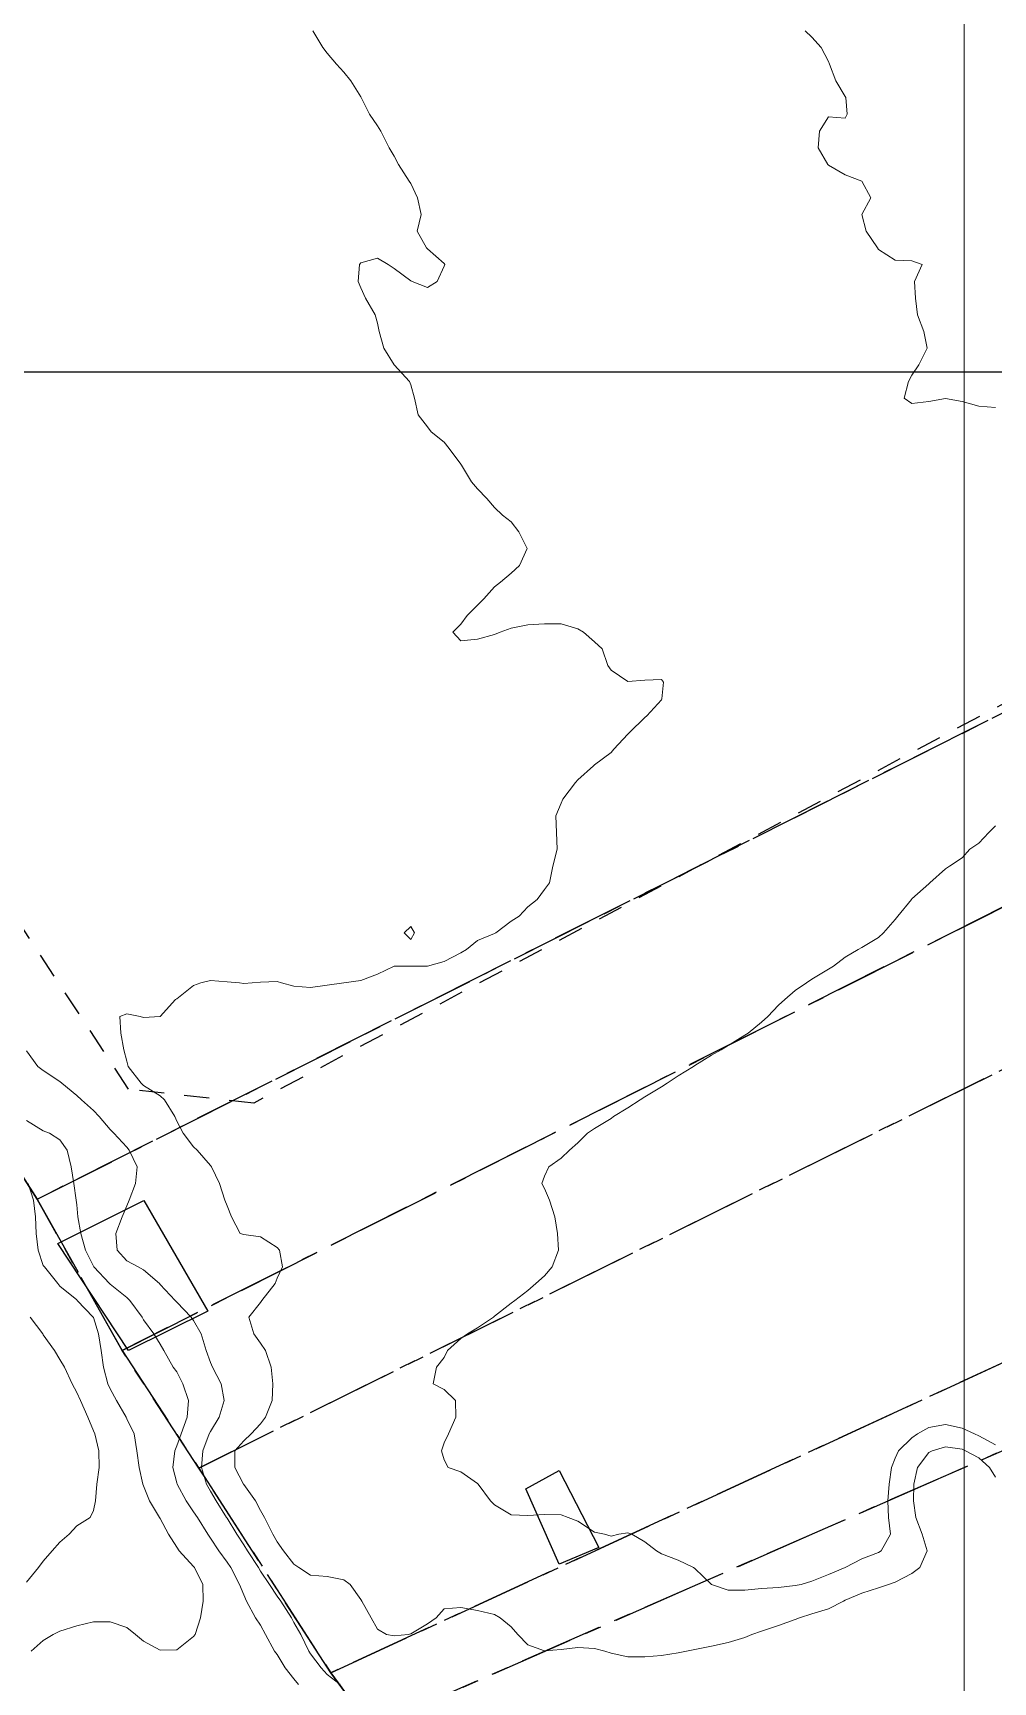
# Model space of a CAD drawing. Header units: centimetres. Extents: x 0 to 642158, y -847 to 649707.
# Drawn here: x 617138.94 to 617167.67, y 621422.33 to 621471.68 of the extents above; entities that cross this region are included whole.
import ezdxf

# ---------------------------------------------------------------- set-up
doc = ezdxf.new("R2010")
doc.units = ezdxf.units.CM
doc.header["$MEASUREMENT"] = 0
doc.linetypes.add('CENTERX2', pattern=[4, 2.5, -0.5, 0.5, -0.5])
doc.linetypes.add('JIS_02_0.7', pattern=[1.35, 0.75, -0.6])
for name, color, linetype, lineweight in [('MEV_grille', 254, 'Continuous', 9), ('WAL_parcellaire agricole', 7, 'JIS_02_0.7', 25), ('WAL_topographie 0.5', 253, 'Continuous', 20)]:
    doc.layers.add(name, color=color, linetype=linetype, lineweight=lineweight)
doc.layers.add('SPW_batiments', color=7, linetype='Continuous')
doc.layers.add('SPW_parcellaire cadastral', color=7, linetype='CENTERX2', lineweight=25, true_color=0xff0542)
picture_1 = doc.add_image_def('image2.png', size_in_pixel=(6614, 11023))

# ---------------------------------------------------------------- blocks, each defined once
blk = doc.blocks.new('*U112')
at = {"layer": 'MEV_grille', "transparency": 33554687}
blk.add_lwpolyline([(0, 1825.476), (0, -1825.476)], dxfattribs=at)
blk = doc.blocks.new('*U113')
at = {"layer": 'MEV_grille', "color": 0, "linetype": 'ByBlock', "lineweight": -2, "transparency": 16777216}
blk.add_blockref('*U112', (1800, 0), dxfattribs=at)

msp = doc.modelspace()

# ---------------------------------------------------------------- linework, layer by layer
at = {"layer": 'SPW_batiments'}
for points in [[(617144.172, 621433.422), (617141.805, 621432.254), (617139.688, 621435.454), (617142.255, 621436.737), (617144.172, 621433.422)], [(617155.873, 621426.356), (617154.689, 621425.856), (617153.689, 621428.106), (617154.689, 621428.656), (617155.873, 621426.356)]]:
    msp.add_lwpolyline(points, dxfattribs=at)
at = {"layer": 'SPW_parcellaire cadastral'}
for points in [[(617139.066, 621436.775), (617130.009, 621451.1), (617127.627, 621496.147), (617169.644, 621516.623), (617184.565, 621496.923), (617188.95, 621491.134), (617194.248, 621484.055), (617204.839, 621469.985), (617199.676, 621467.306), (617139.066, 621436.775)], [(617203.711, 621463.513), (617141.61, 621432.251), (617139.066, 621436.775), (617199.676, 621467.306), (617204.839, 621469.985), (617207.917, 621471.678), (617216.753, 621476.417), (617217.011, 621476.097), (617219.92, 621472.754), (617210.95, 621466.478), (617203.711, 621463.513)], [(617219.92, 621472.754), (617223.329, 621468.835), (617223.051, 621468.617), (617214.79, 621462.962), (617210.878, 621461.505), (617205.951, 621459.628), (617200.185, 621456.743), (617192.485, 621452.809), (617143.903, 621428.732), (617141.61, 621432.251), (617203.711, 621463.513), (617210.95, 621466.478), (617219.92, 621472.754)], [(617147.852, 621422.599), (617143.903, 621428.732), (617192.485, 621452.809), (617200.185, 621456.743), (617205.951, 621459.628), (617210.878, 621461.505), (617214.79, 621462.962), (617223.051, 621468.617), (617223.329, 621468.835), (617229.817, 621461.379), (617229.534, 621461.16), (617216.165, 621454.131), (617147.852, 621422.599)], [(617231.512, 621456.221), (617220.074, 621450.13), (617218.454, 621449.465), (617174.762, 621431.087), (617174.195, 621431.981), (617149.065, 621420.968), (617147.852, 621422.599), (617216.165, 621454.131), (617229.534, 621461.16), (617229.817, 621461.379), (617233.453, 621457.2), (617233.024, 621456.984), (617231.512, 621456.221)], [(617132.11, 621409.755), (617130.009, 621451.1), (617139.066, 621436.775), (617141.61, 621432.251), (617143.903, 621428.732), (617147.852, 621422.599), (617149.065, 621420.968), (617174.195, 621431.981), (617174.762, 621431.087), (617176.57, 621428.242), (617177.164, 621427.307), (617179.728, 621422.621), (617182.3, 621418.043)]]:
    msp.add_lwpolyline(points, dxfattribs=at)
at = {"layer": 'WAL_parcellaire agricole'}
msp.add_lwpolyline([(617178.694, 621525.406), (617169.395, 621516.805), (617204.2, 621470.91), (617145.554, 621439.653), (617141.804, 621440.07), (617130.136, 621457.818), (617127.298, 621493.501), (617126.094, 621527.1), (617126.792, 621546.3), (617149.99, 621562.103), (617178.694, 621525.406)], dxfattribs=at)
at = {"layer": 'WAL_topographie 0.5'}
for points in [[(617147.32, 621471.75), (617147.617, 621471.25), (617147.75, 621471.078), (617148.029, 621470.75), (617148.25, 621470.516), (617148.452, 621470.25), (617148.75, 621469.769), (617148.761, 621469.75), (617149.011, 621469.25), (617149.25, 621468.902), (617149.353, 621468.75), (617149.603, 621468.25), (617149.75, 621468), (617149.882, 621467.75), (617150.198, 621467.25), (617150.25, 621467.182), (617150.452, 621466.75), (617150.56, 621466.25), (617150.438, 621465.75), (617150.724, 621465.25), (617150.75, 621465.228), (617151.25, 621464.786), (617151.264, 621464.75), (617151.25, 621464.7), (617151.036, 621464.25), (617150.75, 621464.068), (617150.288, 621464.25), (617150.25, 621464.269), (617149.75, 621464.632), (617149.568, 621464.75), (617149.25, 621464.945), (617148.75, 621464.806), (617148.718, 621464.75), (617148.674, 621464.25), (617148.75, 621464.058), (617148.893, 621463.75), (617149.183, 621463.25), (617149.25, 621463), (617149.306, 621462.75), (617149.439, 621462.25), (617149.75, 621461.75), (617149.75, 621461.75), (617150.212, 621461.25), (617150.25, 621461.15), (617150.364, 621460.75), (617150.471, 621460.25), (617150.75, 621459.898), (617150.861, 621459.75), (617151.25, 621459.432), (617151.393, 621459.25), (617151.75, 621458.774), (617151.766, 621458.75), (617152.065, 621458.25), (617152.25, 621458.037), (617152.53, 621457.75), (617152.75, 621457.485), (617152.992, 621457.25), (617153.25, 621457.052), (617153.482, 621456.75), (617153.737, 621456.25), (617153.5, 621455.75), (617153.25, 621455.52), (617152.936, 621455.25), (617152.75, 621455.102), (617152.433, 621454.75), (617152.25, 621454.554), (617151.941, 621454.25), (617151.75, 621453.987), (617151.506, 621453.75), (617151.75, 621453.493), (617152.25, 621453.536), (617152.75, 621453.68), (617152.922, 621453.75), (617153.25, 621453.871), (617153.75, 621453.967), (617154.25, 621454), (617154.75, 621454), (617155.25, 621453.85), (617155.417, 621453.75), (617155.75, 621453.464), (617155.975, 621453.25), (617156.147, 621452.75), (617156.25, 621452.615), (617156.75, 621452.277), (617157.25, 621452.316), (617157.75, 621452.333), (617157.814, 621452.25), (617157.767, 621451.75), (617157.75, 621451.729), (617157.316, 621451.25), (617157.25, 621451.196), (617156.797, 621450.75), (617156.75, 621450.699), (617156.323, 621450.25), (617156.25, 621450.152), (617155.75, 621449.779), (617155.714, 621449.75), (617155.25, 621449.326), (617155.18, 621449.25), (617154.8, 621448.75), (617154.75, 621448.632), (617154.591, 621448.25), (617154.609, 621447.75), (617154.629, 621447.25), (617154.5, 621446.75), (617154.404, 621446.25), (617154.25, 621446.05), (617154.028, 621445.75), (617153.75, 621445.529), (617153.493, 621445.25), (617153.25, 621445.098), (617152.794, 621444.75), (617152.75, 621444.73), (617152.25, 621444.522), (617151.914, 621444.25), (617151.75, 621444.152), (617151.25, 621443.892), (617150.75, 621443.75), (617150.75, 621443.75), (617150.25, 621443.75), (617149.75, 621443.75), (617149.25, 621443.515), (617148.75, 621443.321), (617148.25, 621443.25), (617148.25, 621443.25), (617147.75, 621443.182), (617147.25, 621443.117), (617146.75, 621443.152), (617146.375, 621443.25), (617146.25, 621443.295), (617145.75, 621443.271), (617145.5, 621443.25), (617145.25, 621443.229), (617145.125, 621443.25), (617144.75, 621443.284), (617144.25, 621443.32), (617143.97, 621443.25), (617143.75, 621443.178), (617143.25, 621442.777), (617143.207, 621442.75), (617142.75, 621442.25), (617142.75, 621442.25), (617142.25, 621442.218), (617142.15, 621442.25), (617141.75, 621442.327), (617141.54, 621442.25), (617141.567, 621441.75), (617141.657, 621441.25), (617141.75, 621440.908), (617141.792, 621440.75), (617142.176, 621440.25), (617142.25, 621440.183), (617142.75, 621439.868), (617142.883, 621439.75), (617143.19, 621439.25), (617143.25, 621439.118), (617143.434, 621438.75), (617143.75, 621438.35), (617143.858, 621438.25), (617144.25, 621437.786), (617144.289, 621437.75), (617144.527, 621437.25), (617144.681, 621436.75), (617144.75, 621436.583), (617144.883, 621436.25), (617145.143, 621435.75), (617145.25, 621435.722), (617145.75, 621435.653), (617146.25, 621435.336), (617146.318, 621435.25), (617146.405, 621434.75), (617146.25, 621434.414), (617146.192, 621434.25), (617145.794, 621433.75), (617145.75, 621433.687), (617145.398, 621433.25), (617145.548, 621432.75), (617145.75, 621432.464), (617145.901, 621432.25), (617146.073, 621431.75), (617146.122, 621431.25), (617146.097, 621430.75), (617145.904, 621430.25), (617145.75, 621430.054), (617145.471, 621429.75), (617145.25, 621429.544), (617144.983, 621429.25), (617144.983, 621428.75), (617145.242, 621428.25), (617145.25, 621428.236), (617145.604, 621427.75), (617145.75, 621427.463), (617145.868, 621427.25), (617146.12, 621426.75), (617146.25, 621426.523), (617146.443, 621426.25), (617146.75, 621425.856), (617146.895, 621425.75), (617147.25, 621425.522), (617147.75, 621425.486), (617148.25, 621425.384), (617148.434, 621425.25), (617148.75, 621424.799), (617148.786, 621424.75), (617149.063, 621424.25), (617149.25, 621423.911), (617149.521, 621423.75), (617149.75, 621423.707), (617150.171, 621423.75), (617150.25, 621423.764), (617150.75, 621424.072), (617151.013, 621424.25), (617151.25, 621424.518), (617151.75, 621424.557), (617152.25, 621424.468), (617152.75, 621424.352), (617152.921, 621424.25), (617153.25, 621423.983), (617153.452, 621423.75), (617153.75, 621423.439), (617154.25, 621423.257), (617154.75, 621423.301), (617155.25, 621423.361), (617155.75, 621423.327), (617156.061, 621423.25), (617156.25, 621423.188), (617156.75, 621423.081), (617157.25, 621423.084), (617157.75, 621423.12), (617158.25, 621423.195), (617158.504, 621423.25), (617158.75, 621423.304), (617159.25, 621423.399), (617159.75, 621423.505), (617160.25, 621423.663), (617160.455, 621423.75), (617160.75, 621423.853), (617161.25, 621424.019), (617161.75, 621424.198), (617161.883, 621424.25), (617162.25, 621424.363), (617162.75, 621424.52), (617163.201, 621424.75), (617163.25, 621424.772), (617163.75, 621424.982), (617164.25, 621425.145), (617164.542, 621425.25), (617164.75, 621425.316), (617165.25, 621425.57), (617165.484, 621425.75), (617165.704, 621426.25), (617165.552, 621426.75), (617165.364, 621427.25), (617165.295, 621427.75), (617165.305, 621428.25), (617165.411, 621428.75), (617165.75, 621429.197), (617165.856, 621429.25), (617166.25, 621429.366), (617166.75, 621429.291), (617166.85, 621429.25), (617167.25, 621429.033), (617167.567, 621428.75), (617167.75, 621428.46)], [(617162.05, 621471.75), (617162.25, 621471.559), (617162.533, 621471.25), (617162.75, 621470.833), (617162.779, 621470.75), (617162.972, 621470.25), (617163.25, 621469.781), (617163.269, 621469.75), (617163.313, 621469.25), (617163.25, 621469.139), (617162.75, 621469.179), (617162.477, 621468.75), (617162.438, 621468.25), (617162.727, 621467.75), (617162.75, 621467.731), (617163.25, 621467.434), (617163.75, 621467.25), (617163.75, 621467.25), (617164.017, 621466.75), (617163.75, 621466.25), (617163.88, 621465.75), (617164.215, 621465.25), (617164.25, 621465.2), (617164.75, 621464.886), (617165.25, 621464.865), (617165.55, 621464.75), (617165.321, 621464.25), (617165.359, 621463.75), (617165.417, 621463.25), (617165.607, 621462.75), (617165.701, 621462.25), (617165.453, 621461.75), (617165.25, 621461.444), (617165.149, 621461.25), (617165.011, 621460.75), (617165.25, 621460.595), (617165.75, 621460.655), (617166.25, 621460.739), (617166.75, 621460.656), (617167.25, 621460.515), (617167.75, 621460.477)], [(617167.75, 621447.954), (617167.55, 621447.75), (617167.25, 621447.437), (617166.977, 621447.25), (617166.75, 621447), (617166.375, 621446.75), (617166.25, 621446.667), (617165.787, 621446.25), (617165.75, 621446.221), (617165.25, 621445.766), (617165.233, 621445.75), (617164.825, 621445.25), (617164.75, 621445.153), (617164.393, 621444.75), (617164.25, 621444.615), (617163.75, 621444.316), (617163.641, 621444.25), (617163.25, 621444.019), (617162.9, 621443.75), (617162.75, 621443.665), (617162.25, 621443.36), (617162.088, 621443.25), (617161.75, 621443.029), (617161.441, 621442.75), (617161.25, 621442.583), (617160.94, 621442.25), (617160.75, 621442.081), (617160.344, 621441.75), (617160.25, 621441.691), (617159.75, 621441.382), (617159.542, 621441.25), (617159.25, 621441.093), (617158.75, 621440.782), (617158.706, 621440.75), (617158.25, 621440.473), (617157.922, 621440.25), (617157.75, 621440.14), (617157.25, 621439.843), (617157.11, 621439.75), (617156.75, 621439.514), (617156.32, 621439.25), (617156.25, 621439.194), (617155.75, 621438.897), (617155.542, 621438.75), (617155.25, 621438.466), (617154.996, 621438.25), (617154.75, 621438.004), (617154.378, 621437.75), (617154.25, 621437.472), (617154.167, 621437.25), (617154.25, 621437.102), (617154.401, 621436.75), (617154.558, 621436.25), (617154.645, 621435.75), (617154.668, 621435.25), (617154.481, 621434.75), (617154.25, 621434.481), (617153.996, 621434.25), (617153.75, 621434.044), (617153.365, 621433.75), (617153.25, 621433.666), (617152.75, 621433.272), (617152.721, 621433.25), (617152.25, 621432.93), (617151.947, 621432.75), (617151.75, 621432.604), (617151.353, 621432.25), (617151.25, 621432.036), (617151.023, 621431.75), (617150.917, 621431.25), (617151.25, 621431.083), (617151.583, 621430.75), (617151.597, 621430.25), (617151.381, 621429.75), (617151.25, 621429.488), (617151.173, 621429.25), (617151.25, 621428.972), (617151.371, 621428.75), (617151.75, 621428.62), (617152.25, 621428.269), (617152.265, 621428.25), (617152.636, 621427.75), (617152.75, 621427.629), (617153.25, 621427.333), (617153.75, 621427.312), (617154.25, 621427.345), (617154.75, 621427.332), (617154.961, 621427.25), (617155.25, 621427.136), (617155.75, 621426.808), (617156.05, 621426.75), (617156.25, 621426.692), (617156.472, 621426.75), (617156.75, 621426.793), (617156.861, 621426.75), (617157.25, 621426.526), (617157.608, 621426.25), (617157.75, 621426.167), (617158.25, 621425.975), (617158.712, 621425.75), (617158.75, 621425.724), (617159.25, 621425.25), (617159.25, 621425.25), (617159.75, 621425.078), (617160.25, 621425.079), (617160.75, 621425.123), (617161.25, 621425.16), (617161.75, 621425.215), (617161.93, 621425.25), (617162.25, 621425.342), (617162.75, 621425.541), (617163.25, 621425.75), (617163.25, 621425.75), (617163.75, 621426.012), (617164.25, 621426.205), (617164.327, 621426.25), (617164.603, 621426.75), (617164.55, 621427.25), (617164.525, 621427.75), (617164.571, 621428.25), (617164.633, 621428.75), (617164.75, 621429.027), (617164.842, 621429.25), (617165.25, 621429.634), (617165.419, 621429.75), (617165.75, 621429.941), (617166.25, 621430.03), (617166.75, 621429.922), (617167.12, 621429.75), (617167.25, 621429.696), (617167.75, 621429.424)], [(617150.25, 621444.555), (617150.363, 621444.75), (617150.25, 621444.944), (617150.055, 621444.75), (617150.25, 621444.555)], [(617138.75, 621441.218), (617139.087, 621440.75), (617139.25, 621440.626), (617139.75, 621440.3), (617139.809, 621440.25), (617140.25, 621439.885), (617140.399, 621439.75), (617140.75, 621439.431), (617140.925, 621439.25), (617141.25, 621438.867), (617141.363, 621438.75), (617141.75, 621438.332), (617141.819, 621438.25), (617142.061, 621437.75), (617142.014, 621437.25), (617141.825, 621436.75), (617141.75, 621436.583), (617141.61, 621436.25), (617141.426, 621435.75), (617141.458, 621435.25), (617141.75, 621434.936), (617142.093, 621434.75), (617142.25, 621434.666), (617142.728, 621434.25), (617142.75, 621434.225), (617143.194, 621433.75), (617143.25, 621433.697), (617143.674, 621433.25), (617143.75, 621433.144), (617143.978, 621432.75), (617144.13, 621432.25), (617144.25, 621431.892), (617144.315, 621431.75), (617144.57, 621431.25), (617144.66, 621430.75), (617144.519, 621430.25), (617144.25, 621429.82), (617144.219, 621429.75), (617144.03, 621429.25), (617143.987, 621428.75), (617144.131, 621428.25), (617144.25, 621428.036), (617144.424, 621427.75), (617144.736, 621427.25), (617144.75, 621427.227), (617145.045, 621426.75), (617145.25, 621426.429), (617145.365, 621426.25), (617145.69, 621425.75), (617145.75, 621425.649), (617146.024, 621425.25), (617146.25, 621424.894), (617146.361, 621424.75), (617146.677, 621424.25), (617146.75, 621424.104), (617146.96, 621423.75), (617147.2, 621423.25), (617147.25, 621423.17), (617147.565, 621422.75), (617147.75, 621422.552), (617148.132, 621422.25)], [(617138.75, 621439.13), (617139.25, 621438.823), (617139.437, 621438.75), (617139.75, 621438.554), (617139.97, 621438.25), (617140.087, 621437.75), (617140.165, 621437.25), (617140.235, 621436.75), (617140.25, 621436.613), (617140.281, 621436.25), (617140.371, 621435.75), (617140.516, 621435.25), (617140.75, 621434.775), (617140.762, 621434.75), (617141.232, 621434.25), (617141.25, 621434.234), (617141.75, 621433.837), (617141.84, 621433.75), (617142.206, 621433.25), (617142.25, 621433.169), (617142.563, 621432.75), (617142.75, 621432.439), (617142.863, 621432.25), (617143.138, 621431.75), (617143.25, 621431.609), (617143.423, 621431.25), (617143.595, 621430.75), (617143.559, 621430.25), (617143.377, 621429.75), (617143.25, 621429.396), (617143.184, 621429.25), (617143.131, 621428.75), (617143.25, 621428.288), (617143.259, 621428.25), (617143.528, 621427.75), (617143.75, 621427.425), (617143.864, 621427.25), (617144.171, 621426.75), (617144.25, 621426.636), (617144.501, 621426.25), (617144.75, 621425.915), (617144.862, 621425.75), (617145.124, 621425.25), (617145.25, 621424.94), (617145.334, 621424.75), (617145.599, 621424.25), (617145.75, 621424.031), (617145.904, 621423.75), (617146.17, 621423.25), (617146.25, 621423.146), (617146.489, 621422.75), (617146.75, 621422.426), (617146.887, 621422.25)], [(617138.797, 621437.25), (617138.953, 621436.75), (617139.02, 621436.25), (617139.042, 621435.75), (617139.1, 621435.25), (617139.25, 621434.798), (617139.286, 621434.75), (617139.686, 621434.25), (617139.75, 621434.174), (617140.25, 621433.765), (617140.266, 621433.75), (617140.743, 621433.25), (617140.75, 621433.236), (617140.907, 621432.75), (617140.982, 621432.25), (617141.052, 621431.75), (617141.183, 621431.25), (617141.25, 621431.097), (617141.437, 621430.75), (617141.727, 621430.25), (617141.75, 621430.201), (617141.967, 621429.75), (617142.047, 621429.25), (617142.115, 621428.75), (617142.23, 621428.25), (617142.25, 621428.196), (617142.434, 621427.75), (617142.733, 621427.25), (617142.75, 621427.218), (617142.998, 621426.75), (617143.25, 621426.363), (617143.321, 621426.25), (617143.75, 621425.788), (617143.78, 621425.75), (617144.029, 621425.25), (617144.034, 621424.75), (617143.957, 621424.25), (617143.792, 621423.75), (617143.75, 621423.686), (617143.25, 621423.293), (617142.75, 621423.284), (617142.25, 621423.554), (617142.011, 621423.75), (617141.75, 621423.961), (617141.25, 621424.125), (617140.75, 621424.125), (617140.25, 621424.01), (617139.75, 621423.852), (617139.542, 621423.75), (617139.25, 621423.569), (617138.891, 621423.25)], [(617138.861, 621433.25), (617139.232, 621432.75), (617139.25, 621432.722), (617139.584, 621432.25), (617139.75, 621431.979), (617139.882, 621431.75), (617140.116, 621431.25), (617140.25, 621430.99), (617140.36, 621430.75), (617140.587, 621430.25), (617140.75, 621429.846), (617140.79, 621429.75), (617140.916, 621429.25), (617140.926, 621428.75), (617140.854, 621428.25), (617140.813, 621427.75), (617140.75, 621427.456), (617140.654, 621427.25), (617140.25, 621427), (617140.026, 621426.75), (617139.75, 621426.516), (617139.517, 621426.25), (617139.25, 621425.947), (617139.107, 621425.75), (617138.75, 621425.317)]]:
    msp.add_lwpolyline(points, dxfattribs=at)

# ---------------------------------------------------------------- block references
at = {"layer": 'MEV_grille', "transparency": 33554687}
msp.add_blockref('*U113', (615366.814, 620593.644), dxfattribs=at)

# ---------------------------------------------------------------- pictures from other files: only their frames are drawn
image = msp.add_image(picture_1, insert=(616830.845, 620745.783), size_in_units=(429.466, 715.756), dxfattribs=dict(brightness=75))
image.dxf.flags = 7

doc.saveas('drawing.dxf')
